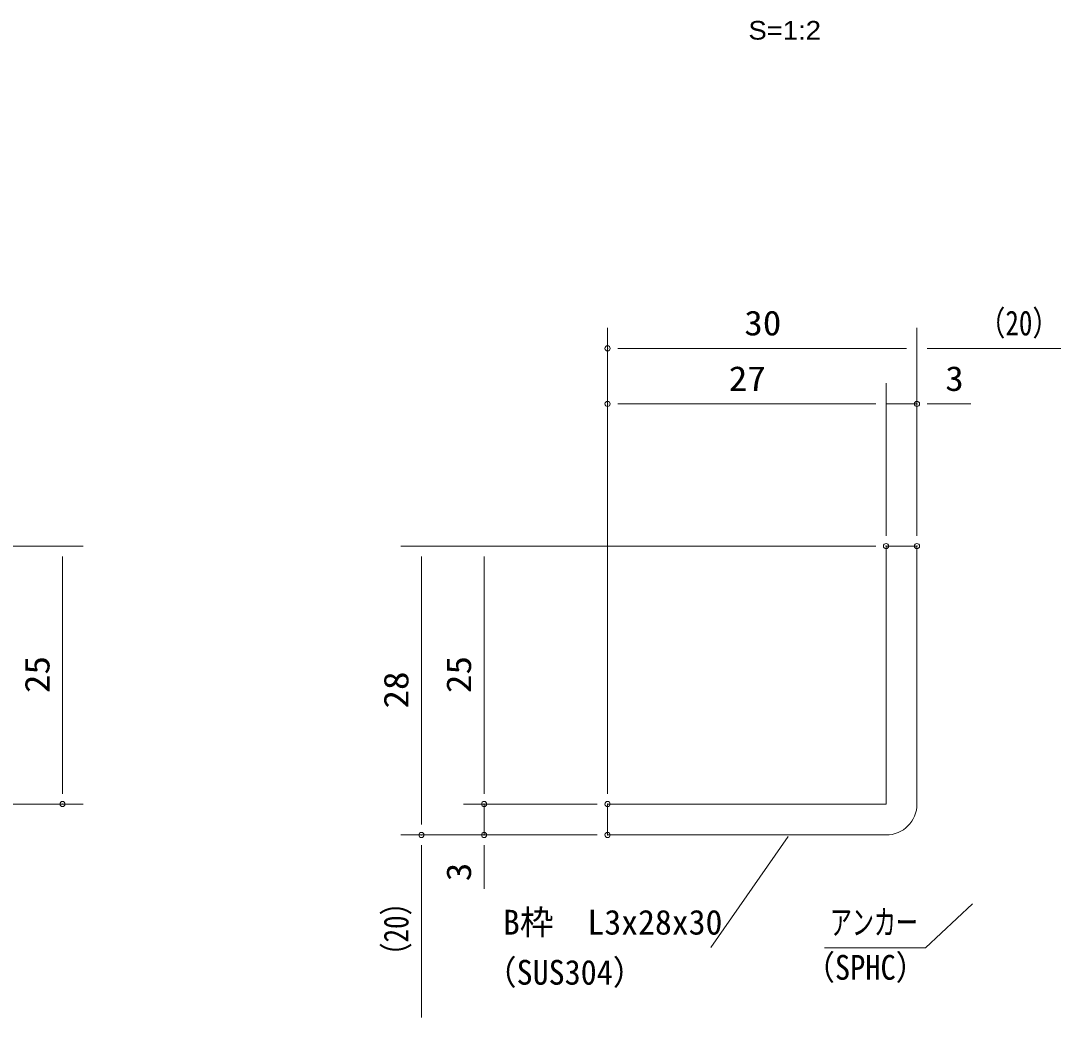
# Model space of a CAD drawing. Units: millimetres, scale not verified, with parts at other scales. Extents: x -1050 to 1050, y -742 to 742.
# Drawn here: x -161 to 340, y -480 to 3 of the extents above; entities that cross this region are included whole.
import ezdxf
from ezdxf.enums import TextEntityAlignment as Align

# ---------------------------------------------------------------- set-up
doc = ezdxf.new("R2010")
doc.units = ezdxf.units.MM
doc.header["$LTSCALE"] = 5
doc.header["$PDMODE"] = 32
doc.header["$PDSIZE"] = 2.5
for name, color, linetype, lineweight in [('0-1_寸法注釈', 2, 'Continuous', 9), ('0-5_DEFPOINTS', 134, 'Continuous', 9), ('0-6_枠', 7, 'Continuous', 9)]:
    doc.layers.add(name, color=color, linetype=linetype, lineweight=lineweight)
doc.styles.add('HG丸ｺﾞｼｯｸM-PRO', font='')
doc.styles.add('ＭＳ ゴシック', font='')
doc.styles.get('HG丸ｺﾞｼｯｸM-PRO').set_extended_font_data('HG丸ｺﾞｼｯｸM-PRO')
doc.styles.get('ＭＳ ゴシック').set_extended_font_data('MS Gothic')

msp = doc.modelspace()

# ---------------------------------------------------------------- linework, layer by layer
at = {"layer": '0-1_寸法注釈'}
for p, q in [((123.93, -371.308), (123.93, -145.474)), ((273.93, -246.308), (273.93, -145.474)), ((273.93, -246.308), (273.93, -145.474)), ((268.93, -155.474), (128.93, -155.474)), ((278.93, -155.474), (365.45, -155.474)), ((123.93, -371.308), (123.93, -172.4)), ((258.93, -246.308), (258.93, -172.4)), ((258.93, -246.308), (258.93, -172.4)), ((273.93, -246.308), (273.93, -172.4)), ((253.93, -182.4), (128.93, -182.4)), ((253.93, -182.4), (248.93, -182.4)), ((258.93, -182.4), (273.93, -182.4)), ((278.93, -182.4), (300.043, -182.4)), ((-185.45, -251.308), (-130.285, -251.308)), ((253.93, -251.308), (23.705, -251.308)), ((253.93, -251.308), (54.081, -251.308)), ((-140.285, -256.308), (-140.285, -371.308)), ((33.705, -256.308), (33.705, -386.308)), ((64.081, -256.308), (64.081, -371.308)), ((64.081, -371.308), (64.081, -366.308)), ((-185.45, -376.308), (-130.285, -376.308)), ((118.93, -376.308), (54.081, -376.308)), ((118.93, -376.308), (54.081, -376.308)), ((64.081, -376.308), (64.081, -391.308)), ((118.93, -391.308), (23.705, -391.308)), ((118.93, -391.308), (23.705, -391.308)), ((118.93, -391.308), (54.081, -391.308)), ((174.029, -445.898), (211.499, -392.129)), ((33.705, -479.697), (33.705, -396.308)), ((64.081, -396.308), (64.081, -417.422))]:
    msp.add_line(p, q, dxfattribs=at)
msp.add_lwpolyline([(229.04, -445.928), (278.094, -445.928), (300.899, -424.689)], dxfattribs=at)
at = {"layer": '0-5_DEFPOINTS'}
for p in [(123.93, -155.474), (123.93, -182.4), (273.93, -182.4), (258.93, -251.308), (273.93, -251.308), (273.93, -251.308), (-140.285, -376.308), (64.081, -376.308), (123.93, -376.308), (33.705, -391.308), (64.081, -391.308), (123.93, -391.308)]:
    msp.add_point(p, dxfattribs=at)
at = {"layer": '0-6_枠'}
for p, q in [((258.93, -251.308), (273.93, -251.308)), ((258.93, -376.308), (258.93, -251.308)), ((273.93, -251.308), (273.93, -376.308)), ((123.93, -376.308), (258.93, -376.308)), ((123.93, -376.308), (123.93, -391.308)), ((123.93, -391.308), (258.93, -391.308))]:
    msp.add_line(p, q, dxfattribs=at)
msp.add_arc((258.93, -376.308), 15, 270, 0, dxfattribs=at)

# ---------------------------------------------------------------- texts
at = {"layer": '0-1_寸法注釈', "color": 7}
for s, height, style, width, p in [('S=1:2', 9.054, 'HG丸ｺﾞｼｯｸM-PRO', 1.1, (192.217, -8.547)), ('（20）', 12.02, 'ＭＳ ゴシック', 0.8, (303.675, -152.787)), ('30', 12.02, 'ＭＳ ゴシック', 1.1, (190.197, -152.787)), ('27', 12.02, 'ＭＳ ゴシック', 1.1, (182.697, -179.713)), ('3', 12.02, 'ＭＳ ゴシック', 1.1, (287.62, -179.713)), ('アンカー', 12.02, 'ＭＳ ゴシック', 0.65, (231.746, -443.241)), ('（SUS304）', 12.02, 'ＭＳ ゴシック', 0.95, (64.267, -467.479)), ('（SPHC）', 12.03, 'ＭＳ ゴシック', 0.9, (219.385, -465.094))]:
    msp.add_text(s, height=height, dxfattribs=dict(at, style=style, width=width)).set_placement(p, align=Align.BOTTOM_LEFT)
at = {"layer": '0-1_寸法注釈', "color": 7, "style": 'ＭＳ ゴシック'}
for s, width, p in [('25', 1.1, (-142.972, -322.542)), ('25', 1.1, (61.394, -322.542)), ('28', 1.1, (31.017, -330.042)), ('3', 1.1, (61.394, -413.732)), ('（20）', 0.8, (31.017, -456.517))]:
    msp.add_text(s, height=12.02, rotation=90, dxfattribs=dict(at, width=width)).set_placement(p, align=Align.BOTTOM_LEFT)
msp.add_text('B枠\u3000L3x28x30', height=12.02, dxfattribs=at).set_placement((73.225, -443.211), align=Align.BOTTOM_LEFT)

doc.saveas('drawing.dxf')
